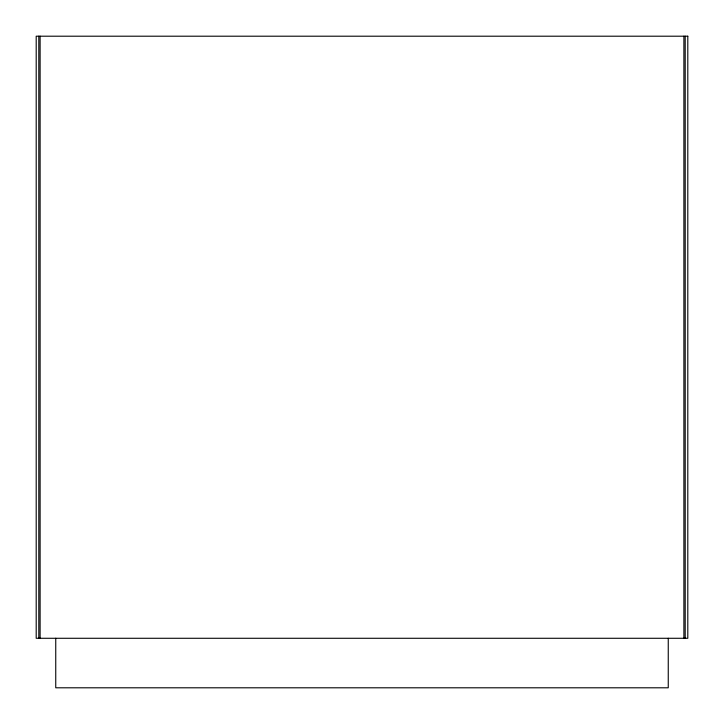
<?xml version="1.0" encoding="UTF-8"?>
<svg xmlns="http://www.w3.org/2000/svg" width="724" height="724" viewBox="0 0 724 724"><rect width="100%" height="100%" fill="white"/><g stroke="black" fill="none" stroke-linecap="round" stroke-linejoin="round"><path stroke-width="1.09" d="M685.194 36.2L685.194 638.278M683.89 36.2L683.89 638.278M668.252 638.278L668.252 687.8L55.748 687.8L55.748 638.278M40.11 36.2L40.11 638.278M38.806 36.2L38.806 638.278M687.8 36.2L36.2 36.2L36.2 638.278L687.8 638.278L687.8 36.2"/></g></svg>
